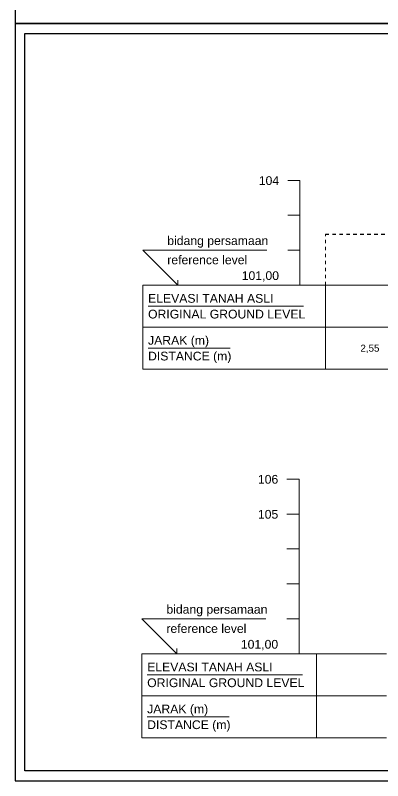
# Model space of a CAD drawing. Header units: millimetres. Extents: x 658 to 813, y 806 to 883.
# Drawn here: x 782.33 to 792.85, y 805.7 to 827.59 of the extents above; entities that cross this region are included whole.
import ezdxf
from ezdxf.enums import TextEntityAlignment as Align

# ---------------------------------------------------------------- set-up
doc = ezdxf.new("R2010")
doc.units = ezdxf.units.MM
doc.header["$LTSCALE"] = 0.1
doc.linetypes.add('DASHED', pattern=[0.75, 0.5, -0.25])
doc.layers.add('alfin', color=7, linetype='Continuous', lineweight=9, true_color=0xffffff)
doc.layers.add('putus2', color=7, linetype='DASHED', lineweight=5, true_color=0xdbdbdb)
doc.layers.add('existing', color=10, linetype='Continuous', lineweight=30)
doc.layers.add('new', color=255, linetype='Continuous')
doc.styles.add('ARIAL', font='arial.ttf')

# ---------------------------------------------------------------- blocks, each defined once
blk = doc.blocks.new('LOKASI')
blk.add_lwpolyline([(20620.645, 3407.919), (20678.101, 3407.919), (20678.101, 3448.549), (20620.645, 3448.549)], close=True)
blk = doc.blocks.new('koop')
blk.add_lwpolyline([(20620.645, 3407.919), (20678.101, 3407.919), (20678.101, 3448.549), (20620.645, 3448.549)], close=True)
at = {"color": 7}
blk.add_lwpolyline([(20621.16, 3448.013), (20677.586, 3448.013), (20677.586, 3408.455), (20621.16, 3408.455)], close=True, dxfattribs=at)

msp = doc.modelspace()

# ---------------------------------------------------------------- linework, layer by layer
at = {"layer": 'alfin', "color": 7, "linetype": 'ByBlock'}
for points in [[(790.4828, 822.8669), (790.1328, 822.8669)], [(790.4828, 819.8669), (790.4828, 822.8669)], [(790.4828, 821.8669), (790.1328, 821.8669)], [(786.9828, 820.0169), (786.9828, 819.8669), (785.9828, 820.8669), (789.5328, 820.8669)], [(790.4828, 820.8669), (790.1328, 820.8669)], [(785.9828, 817.4669), (785.9828, 819.8669)], [(785.9828, 819.8669), (791.2107, 819.8669)], [(791.2107, 819.8669), (805.4187, 819.8669)], [(791.2107, 817.4669), (791.2107, 819.8669)], [(786.1328, 819.2669), (790.5828, 819.2669)], [(785.9828, 818.6669), (791.2107, 818.6669)], [(791.2107, 818.6669), (805.4187, 818.6669)], [(786.1328, 818.0669), (788.4828, 818.0669)], [(785.9828, 817.4669), (791.2107, 817.4669)], [(791.2107, 817.4669), (805.4187, 817.4669)], [(790.4579, 814.326), (790.1079, 814.326)], [(790.4579, 809.326), (790.4579, 814.326)], [(790.4579, 813.326), (790.1079, 813.326)], [(790.4579, 812.326), (790.1079, 812.326)], [(790.4579, 811.326), (790.1079, 811.326)], [(786.9579, 809.476), (786.9579, 809.326), (785.9579, 810.326), (789.5079, 810.326)], [(790.4579, 810.326), (790.1079, 810.326)], [(785.9579, 806.926), (785.9579, 809.326)], [(785.9579, 809.326), (792.9579, 809.326)], [(790.9579, 806.926), (790.9579, 809.326)], [(786.1079, 808.726), (790.5579, 808.726)], [(785.9579, 808.126), (792.9579, 808.126)], [(786.1079, 807.526), (788.4579, 807.526)], [(785.9579, 806.926), (792.9579, 806.926)]]:
    msp.add_lwpolyline(points, dxfattribs=at)
at = {"layer": 'existing', "color": 1, "linetype": 'DASHED'}
msp.add_lwpolyline([(791.2107, 821.3308), (793.7617, 821.3308), (795.4847, 821.2908), (798.1825, 821.3549), (800.8847, 821.3128), (803.3957, 821.3128), (805.4187, 821.3128), (805.4187, 822.2448)], dxfattribs=at)
at = {"layer": 'putus2', "color": 7}
msp.add_lwpolyline([(791.2107, 819.8669), (791.2107, 821.3308)], dxfattribs=at)

# ---------------------------------------------------------------- block references
at = {"layer": 'new', "color": 7, "xscale": 0.5329260926819188, "yscale": 0.5329260926819188}
for name, p, zscale in [('LOKASI', (-10206.9488, -988.816), 0.5329260926818719), ('koop', (-10206.9488, -1010.4686), 0.5329260926818751)]:
    msp.add_blockref(name, p, dxfattribs=dict(at, zscale=zscale))

# ---------------------------------------------------------------- texts
at = {"layer": 'alfin', "color": 7, "linetype": 'ByBlock', "style": 'ARIAL'}
for s, p in [(' 104 ', (789.9828, 822.7339)), ('101,00', (789.8828, 820.0169)), (' 106 ', (789.9579, 814.193)), (' 105 ', (789.9579, 813.193)), ('101,00', (789.8579, 809.476))]:
    msp.add_text(s, height=0.25, dxfattribs=at).set_placement(p, align=Align.RIGHT)
for s, p in [('bidang persamaan', (786.6828, 821.0169)), ('reference level', (786.6828, 820.4669)), ('ELEVASI TANAH ASLI', (786.1328, 819.3669)), ('ORIGINAL GROUND LEVEL', (786.1328, 818.9169)), ('JARAK (m)', (786.1328, 818.1669)), ('DISTANCE (m)', (786.1328, 817.7169)), ('bidang persamaan', (786.6579, 810.476)), ('reference level', (786.6579, 809.926)), ('ELEVASI TANAH ASLI', (786.1079, 808.826)), ('ORIGINAL GROUND LEVEL', (786.1079, 808.376)), ('JARAK (m)', (786.1079, 807.626)), ('DISTANCE (m)', (786.1079, 807.176))]:
    msp.add_text(s, height=0.25, dxfattribs=at).set_placement(p)
msp.add_text('2,55', height=0.2, dxfattribs=at).set_placement((792.4862, 817.9669), align=Align.CENTER)

doc.saveas('drawing.dxf')
